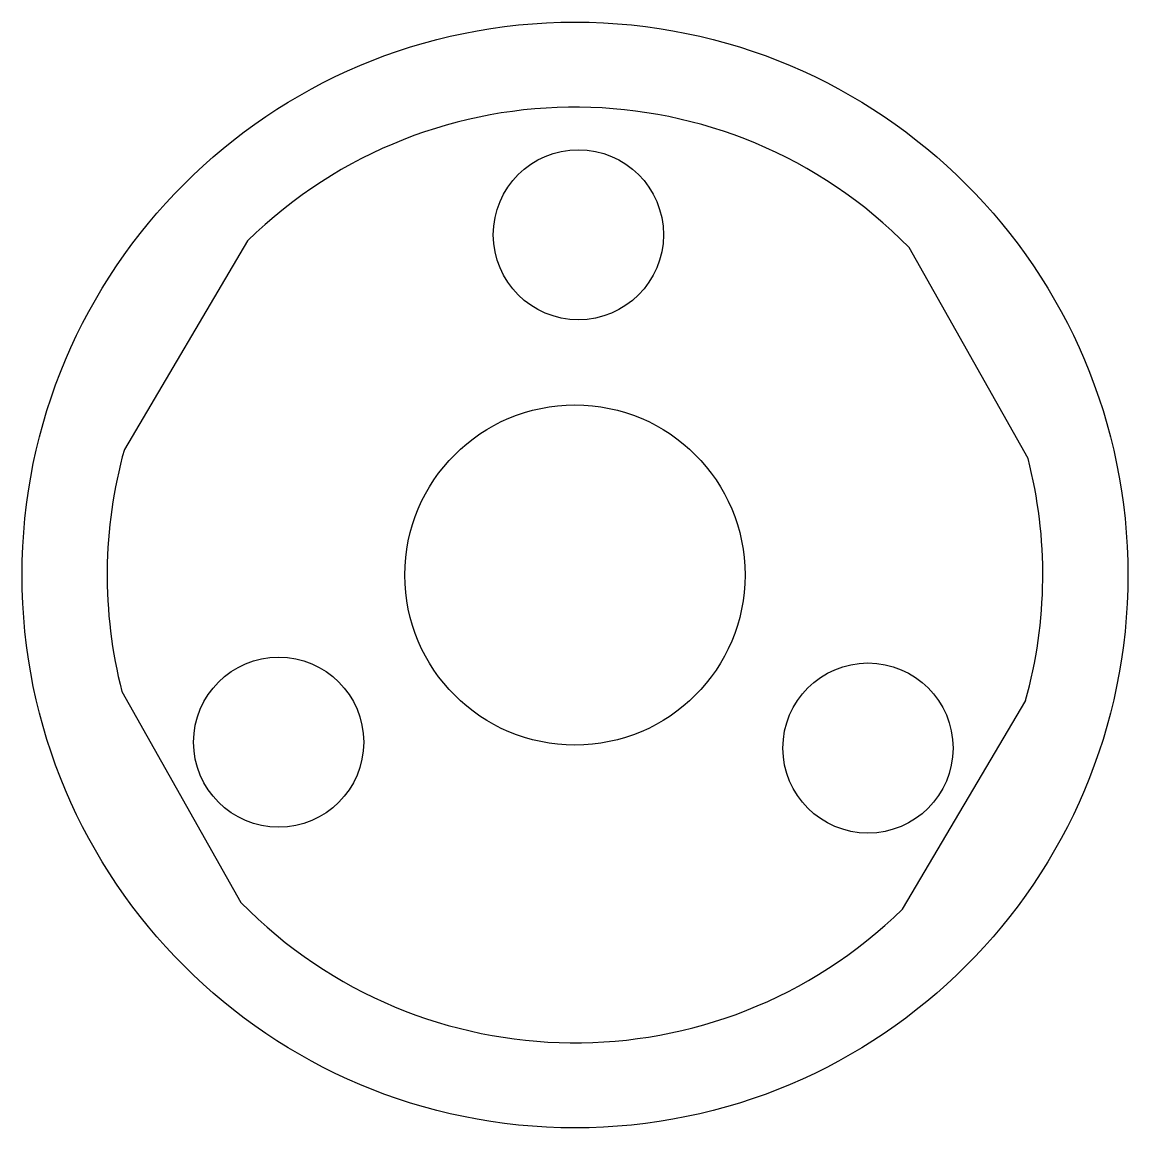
# Model space of a CAD drawing. Extents: x -1368 to -1342, y 46.7 to 72.7.
import ezdxf

# ---------------------------------------------------------------- set-up
doc = ezdxf.new("R2010")
doc.units = 0
doc.header["$MEASUREMENT"] = 0
doc.layers.add('STANDARD', color=18, linetype='CONTINUOUS')

msp = doc.modelspace()

# ---------------------------------------------------------------- linework, layer by layer
at = {"layer": 'STANDARD'}
for p, q in [((-1362.669, 67.593), (-1365.565, 62.69)), ((-1344.316, 62.478), (-1347.113, 67.437)), ((-1365.622, 56.996), (-1362.824, 52.037)), ((-1347.269, 51.881), (-1344.372, 56.784))]:
    msp.add_line(p, q, dxfattribs=at)
for centre, radius in [((-1354.969, 59.737), 13), ((-1354.889, 67.737), 2), ((-1354.969, 59.737), 4), ((-1361.937, 55.806), 2), ((-1348.08, 55.668), 2)]:
    msp.add_circle(centre, radius, dxfattribs=at)
for start, end in [(44.4269, 134.4269), (164.4269, 194.4269), (344.4269, 14.4269), (224.4269, 314.4269)]:
    msp.add_arc((-1354.969, 59.737), 11, start, end, dxfattribs=at)

doc.saveas('drawing.dxf')
